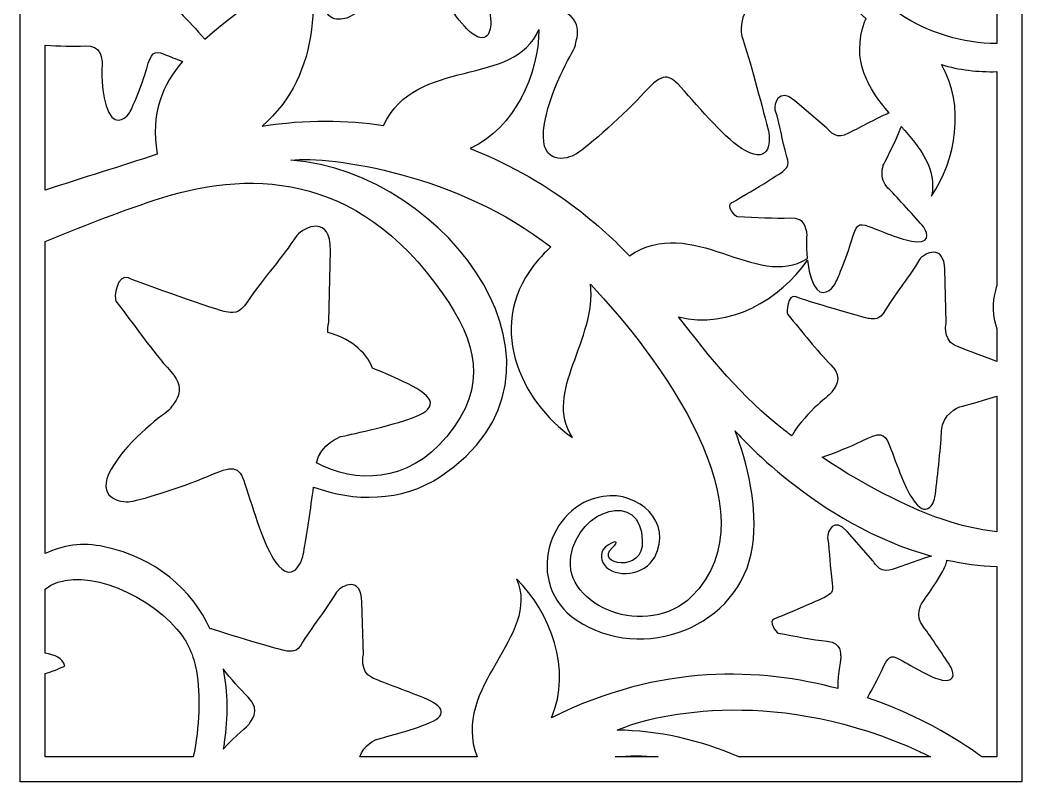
# Model space of a CAD drawing. Header units: centimetres. Extents: x -27 to -19.1, y -9 to 9.
# Drawn here: x -27 to -19.1, y -9 to -3 of the extents above; entities that cross this region are included whole.
import ezdxf

# ---------------------------------------------------------------- set-up
doc = ezdxf.new("R2010")
doc.units = ezdxf.units.CM
doc.header["$MEASUREMENT"] = 0
doc.layers.add('layer 1', color=7, linetype='Continuous')

msp = doc.modelspace()

# ---------------------------------------------------------------- linework, layer by layer
at = {"layer": 'layer 1', "color": 250}
for points, knots in [([(-26.99914, -9.00021), (-26.99914, -9.00021), (-19.10401, -9.00021), (-19.10401, -9.00021), (-19.10401, -9.00021), (-19.10401, -9.00021), (-19.10401, 9.00069), (-19.10401, 9.00069), (-19.10401, 9.00069), (-19.10401, 9.00069), (-26.99914, 9.00069), (-26.99914, 9.00069), (-26.99914, 9.00069), (-26.99914, 9.00069), (-26.99914, -9.00021), (-26.99914, -9.00021)], [0, 0, 0, 0, 0.2, 0.2, 0.2, 0.2, 0.4, 0.4, 0.4, 0.4, 0.6, 0.6, 0.6, 0.6, 1, 1, 1, 1]), ([(-19.30139, -3.18339), (-19.30139, -3.18339), (-19.30139, -1.91637), (-19.30139, -1.91637), (-19.30139, -1.91637), (-19.30139, -1.91637), (-19.30404, -1.90781), (-19.30404, -1.90781), (-19.30404, -1.90781), (-19.30871, -1.89252), (-19.31268, -1.87732), (-19.316, -1.86226), (-19.316, -1.86226), (-19.3309, -1.87339), (-19.35636, -1.87781), (-19.39718, -1.87029), (-19.39718, -1.87029), (-19.49701, -1.85191), (-19.66249, -1.75024), (-19.78622, -1.68088), (-19.78622, -1.68088), (-19.87423, -1.63156), (-19.89533, -1.6541), (-19.95306, -1.78275), (-19.95306, -1.78275), (-20.01317, -1.9167), (-20.13286, -2.12189), (-20.1632, -2.15158), (-20.1632, -2.15158), (-20.20838, -2.19578), (-20.31734, -2.24956), (-20.34759, -2.05455), (-20.34759, -2.05455), (-20.37784, -1.85954), (-20.32083, -1.67061), (-20.32833, -1.65255), (-20.32833, -1.65255), (-20.33584, -1.63449), (-20.31412, -1.52607), (-20.45371, -1.51404), (-20.45371, -1.51404), (-20.56371, -1.50457), (-20.68259, -1.48022), (-20.80499, -1.45698), (-20.80499, -1.45698), (-20.80392, -1.59808), (-20.79435, -1.73069), (-20.77337, -1.84709), (-20.77337, -1.84709), (-20.74696, -1.99369), (-20.70493, -2.12977), (-20.65016, -2.25471), (-20.65016, -2.25471), (-20.63872, -2.26632), (-20.63245, -2.27989), (-20.63165, -2.29557), (-20.63165, -2.29557), (-20.36698, -2.85852), (-19.83707, -3.18151), (-19.30139, -3.18339)], [0, 0, 0, 0, 0.0625, 0.0625, 0.0625, 0.0625, 0.125, 0.125, 0.125, 0.125, 0.1875, 0.1875, 0.1875, 0.1875, 0.25, 0.25, 0.25, 0.25, 0.3125, 0.3125, 0.3125, 0.3125, 0.375, 0.375, 0.375, 0.375, 0.4375, 0.4375, 0.4375, 0.4375, 0.5, 0.5, 0.5, 0.5, 0.5625, 0.5625, 0.5625, 0.5625, 0.625, 0.625, 0.625, 0.625, 0.6875, 0.6875, 0.6875, 0.6875, 0.75, 0.75, 0.75, 0.75, 0.8125, 0.8125, 0.8125, 0.8125, 0.875, 0.875, 0.875, 0.875, 1, 1, 1, 1]), ([(-20.79479, -4.87725), (-21.19742, -5.13044), (-21.70662, -4.51922), (-22.19743, -4.85615), (-22.19743, -4.85615), (-22.33282, -4.70856), (-22.76962, -4.27548), (-23.45115, -4.01017), (-23.45115, -4.01017), (-23.09772, -3.8431), (-22.91457, -3.42984), (-22.91011, -3.07084), (-22.91011, -3.07084), (-23.10162, -3.53439), (-23.88327, -3.28213), (-24.13418, -3.82814), (-24.13418, -3.82814), (-24.42538, -3.78485), (-24.74504, -3.77964), (-25.0906, -3.83253), (-25.0906, -3.83253), (-24.62743, -3.4359), (-24.60788, -2.73513), (-24.82239, -2.23747), (-24.82239, -2.23747), (-24.81087, -2.65483), (-25.21857, -2.86347), (-25.54338, -3.147), (-25.54338, -3.147), (-25.60911, -3.07373), (-25.6796, -2.99677), (-25.7143, -2.96394), (-25.7143, -2.96394), (-25.78934, -2.89296), (-25.75102, -2.78368), (-25.75102, -2.78368), (-25.75102, -2.78368), (-25.75102, -2.78368), (-25.65753, -2.60563), (-25.61279, -2.48838), (-25.61279, -2.48838), (-25.55872, -2.34671), (-25.61384, -2.32771), (-25.74459, -2.38861), (-25.74459, -2.38861), (-25.85105, -2.43821), (-26.0047, -2.52426), (-26.05751, -2.54473), (-26.05751, -2.54473), (-26.13798, -2.57591), (-26.19834, -2.48799), (-26.19834, -2.48799), (-26.19834, -2.48799), (-26.19834, -2.48799), (-26.34835, -2.35973), (-26.34835, -2.35973), (-26.34835, -2.35973), (-25.91197, -2.40616), (-25.42927, -2.32585), (-24.93112, -2.01228), (-24.93112, -2.01228), (-24.86455, -1.97037), (-24.80349, -1.92187), (-24.7478, -1.86773), (-24.7478, -1.86773), (-24.6242, -1.96325), (-24.50541, -2.0586), (-24.3881, -2.13169), (-24.3881, -2.13169), (-24.2436, -2.22172), (-24.32693, -2.32714), (-24.32876, -2.35083), (-24.32876, -2.35083), (-24.33059, -2.37453), (-24.49655, -2.54764), (-24.57139, -2.77548), (-24.57139, -2.77548), (-24.64623, -3.00332), (-24.49857, -3.0052), (-24.42528, -2.98226), (-24.42528, -2.98226), (-24.37603, -2.96685), (-24.13324, -2.81071), (-23.99425, -2.69885), (-23.99425, -2.69885), (-23.86077, -2.5914), (-23.82549, -2.57862), (-23.75742, -2.68059), (-23.75742, -2.68059), (-23.66169, -2.82395), (-23.53861, -3.02533), (-23.44067, -3.10031), (-23.44067, -3.10031), (-23.30279, -3.20585), (-23.2837, -3.05842), (-23.291, -2.99273), (-23.291, -2.99273), (-23.30261, -2.88836), (-23.3218, -2.72102), (-23.33911, -2.59581), (-23.33911, -2.59581), (-23.13346, -2.71029), (-22.93575, -2.82959), (-22.74582, -2.91269), (-22.74582, -2.91269), (-22.5344, -3.00517), (-22.62555, -3.16285), (-22.62337, -3.19498), (-22.62337, -3.19498), (-22.62121, -3.22712), (-22.80992, -3.49175), (-22.86573, -3.81195), (-22.86573, -3.81195), (-22.92153, -4.13215), (-22.72313, -4.10579), (-22.62932, -4.0607), (-22.62932, -4.0607), (-22.5663, -4.0304), (-22.27121, -3.77353), (-22.10668, -3.59631), (-22.10668, -3.59631), (-21.94868, -3.42611), (-21.90387, -3.40207), (-21.79262, -3.5255), (-21.79262, -3.5255), (-21.63621, -3.69905), (-21.43175, -3.94506), (-21.28573, -4.02646), (-21.28573, -4.02646), (-21.08018, -4.14106), (-21.0834, -3.9396), (-21.10605, -3.85292), (-21.10605, -3.85292), (-21.15786, -3.65455), (-21.25642, -3.28404), (-21.30214, -3.15718), (-21.30214, -3.15718), (-21.36575, -2.98068), (-21.21419, -2.83479), (-21.21419, -2.83479), (-21.21419, -2.83479), (-21.21419, -2.83479), (-20.92881, -2.63102), (-20.7588, -2.47839), (-20.7588, -2.47839), (-20.65126, -2.65801), (-20.51121, -2.83034), (-20.33091, -2.98868), (-20.33091, -2.98868), (-20.33533, -2.99363), (-20.3389, -2.99968), (-20.34151, -3.00698), (-20.34151, -3.00698), (-20.45423, -3.32153), (-20.31494, -3.53582), (-20.15043, -3.72862), (-20.15043, -3.72862), (-20.16277, -3.73328), (-20.17603, -3.73897), (-20.19017, -3.74556), (-20.19017, -3.74556), (-20.29663, -3.79515), (-20.45029, -3.88121), (-20.50309, -3.90168), (-20.50309, -3.90168), (-20.58357, -3.93286), (-20.64392, -3.84493), (-20.64392, -3.84493), (-20.64392, -3.84493), (-20.64392, -3.84493), (-20.89458, -3.63063), (-20.89458, -3.63063), (-20.89458, -3.63063), (-21.01929, -3.52401), (-21.05714, -3.6524), (-21.04749, -3.70713), (-21.04749, -3.70713), (-21.00858, -3.83202), (-20.99707, -3.93084), (-20.95666, -4.07558), (-20.95666, -4.07558), (-20.92909, -4.14996), (-20.96446, -4.16679), (-20.98221, -4.18555), (-20.98221, -4.18555), (-20.99995, -4.20431), (-21.33993, -4.40987), (-21.39056, -4.43575), (-21.39056, -4.43575), (-21.4412, -4.46163), (-21.36207, -4.548), (-21.34435, -4.54854), (-21.34435, -4.54854), (-21.19969, -4.55304), (-21.05698, -4.56572), (-20.93013, -4.55874), (-20.93013, -4.55874), (-20.80327, -4.55177), (-20.80897, -4.65188), (-20.79993, -4.66714), (-20.79993, -4.66714), (-20.79364, -4.67775), (-20.80487, -4.76654), (-20.79479, -4.87725)], [0, 0, 0, 0, 0.0192308, 0.0192308, 0.0192308, 0.0192308, 0.0384615, 0.0384615, 0.0384615, 0.0384615, 0.0576923, 0.0576923, 0.0576923, 0.0576923, 0.0769231, 0.0769231, 0.0769231, 0.0769231, 0.0961538, 0.0961538, 0.0961538, 0.0961538, 0.1153846, 0.1153846, 0.1153846, 0.1153846, 0.1346154, 0.1346154, 0.1346154, 0.1346154, 0.1538462, 0.1538462, 0.1538462, 0.1538462, 0.1730769, 0.1730769, 0.1730769, 0.1730769, 0.1923077, 0.1923077, 0.1923077, 0.1923077, 0.2115385, 0.2115385, 0.2115385, 0.2115385, 0.2307692, 0.2307692, 0.2307692, 0.2307692, 0.25, 0.25, 0.25, 0.25, 0.2692308, 0.2692308, 0.2692308, 0.2692308, 0.2884615, 0.2884615, 0.2884615, 0.2884615, 0.3076923, 0.3076923, 0.3076923, 0.3076923, 0.3269231, 0.3269231, 0.3269231, 0.3269231, 0.3461538, 0.3461538, 0.3461538, 0.3461538, 0.3653846, 0.3653846, 0.3653846, 0.3653846, 0.3846154, 0.3846154, 0.3846154, 0.3846154, 0.4038462, 0.4038462, 0.4038462, 0.4038462, 0.4230769, 0.4230769, 0.4230769, 0.4230769, 0.4423077, 0.4423077, 0.4423077, 0.4423077, 0.4615385, 0.4615385, 0.4615385, 0.4615385, 0.4807692, 0.4807692, 0.4807692, 0.4807692, 0.5, 0.5, 0.5, 0.5, 0.5192308, 0.5192308, 0.5192308, 0.5192308, 0.5384615, 0.5384615, 0.5384615, 0.5384615, 0.5576923, 0.5576923, 0.5576923, 0.5576923, 0.5769231, 0.5769231, 0.5769231, 0.5769231, 0.5961538, 0.5961538, 0.5961538, 0.5961538, 0.6153846, 0.6153846, 0.6153846, 0.6153846, 0.6346154, 0.6346154, 0.6346154, 0.6346154, 0.6538462, 0.6538462, 0.6538462, 0.6538462, 0.6730769, 0.6730769, 0.6730769, 0.6730769, 0.6923077, 0.6923077, 0.6923077, 0.6923077, 0.7115385, 0.7115385, 0.7115385, 0.7115385, 0.7307692, 0.7307692, 0.7307692, 0.7307692, 0.75, 0.75, 0.75, 0.75, 0.7692308, 0.7692308, 0.7692308, 0.7692308, 0.7884615, 0.7884615, 0.7884615, 0.7884615, 0.8076923, 0.8076923, 0.8076923, 0.8076923, 0.8269231, 0.8269231, 0.8269231, 0.8269231, 0.8461538, 0.8461538, 0.8461538, 0.8461538, 0.8653846, 0.8653846, 0.8653846, 0.8653846, 0.8846154, 0.8846154, 0.8846154, 0.8846154, 0.9038462, 0.9038462, 0.9038462, 0.9038462, 0.9230769, 0.9230769, 0.9230769, 0.9230769, 0.9423077, 0.9423077, 0.9423077, 0.9423077, 0.9615385, 0.9615385, 0.9615385, 0.9615385, 1, 1, 1, 1]), ([(-26.80176, -3.19557), (-26.80176, -3.19557), (-26.80176, -4.33814), (-26.80176, -4.33814), (-26.80176, -4.33814), (-26.50892, -4.24208), (-26.20717, -4.14994), (-25.9187, -4.05462), (-25.9187, -4.05462), (-25.91895, -4.05341), (-25.91922, -4.05221), (-25.91942, -4.05096), (-25.91942, -4.05096), (-25.97222, -3.73199), (-25.87507, -3.50671), (-25.71991, -3.32324), (-25.71991, -3.32324), (-25.76989, -3.30415), (-25.8198, -3.28379), (-25.86404, -3.26663), (-25.86404, -3.26663), (-25.94934, -3.23354), (-25.96541, -3.25647), (-26.00086, -3.37932), (-26.00086, -3.37932), (-26.03777, -3.50724), (-26.11911, -3.70667), (-26.14258, -3.7372), (-26.14258, -3.7372), (-26.17751, -3.78263), (-26.26849, -3.84479), (-26.32047, -3.67355), (-26.32047, -3.67355), (-26.37244, -3.50233), (-26.34531, -3.32545), (-26.35436, -3.31019), (-26.35436, -3.31019), (-26.3634, -3.29494), (-26.35769, -3.19483), (-26.48454, -3.2018), (-26.48454, -3.2018), (-26.5829, -3.20721), (-26.69081, -3.20082), (-26.80176, -3.19557)], [0, 0, 0, 0, 0.0833333, 0.0833333, 0.0833333, 0.0833333, 0.1666667, 0.1666667, 0.1666667, 0.1666667, 0.25, 0.25, 0.25, 0.25, 0.3333333, 0.3333333, 0.3333333, 0.3333333, 0.4166667, 0.4166667, 0.4166667, 0.4166667, 0.5, 0.5, 0.5, 0.5, 0.5833333, 0.5833333, 0.5833333, 0.5833333, 0.6666667, 0.6666667, 0.6666667, 0.6666667, 0.75, 0.75, 0.75, 0.75, 0.8333333, 0.8333333, 0.8333333, 0.8333333, 1, 1, 1, 1]), ([(-19.30139, -5.68887), (-19.30139, -5.68887), (-19.30139, -5.4296), (-19.30139, -5.4296), (-19.30139, -5.4296), (-19.3375, -5.33313), (-19.34216, -5.22455), (-19.31104, -5.11914), (-19.31104, -5.11914), (-19.30803, -5.10895), (-19.30466, -5.09914), (-19.30139, -5.08922), (-19.30139, -5.08922), (-19.30139, -5.08922), (-19.30139, -3.40411), (-19.30139, -3.40411), (-19.30139, -3.40411), (-19.45309, -3.40818), (-19.60061, -3.39091), (-19.73922, -3.34901), (-19.73922, -3.34901), (-19.54777, -3.67166), (-19.62591, -4.09844), (-19.81658, -4.38502), (-19.81658, -4.38502), (-19.77113, -4.16933), (-19.90593, -4.00582), (-20.0553, -3.83701), (-20.0553, -3.83701), (-20.05629, -3.83974), (-20.05729, -3.8425), (-20.05837, -3.84533), (-20.05837, -3.84533), (-20.10312, -3.96257), (-20.19661, -4.14062), (-20.19661, -4.14062), (-20.19661, -4.14062), (-20.19661, -4.14062), (-20.23492, -4.2499), (-20.15989, -4.32088), (-20.15989, -4.32088), (-20.10595, -4.3719), (-19.96562, -4.52958), (-19.89094, -4.61423), (-19.89094, -4.61423), (-19.85833, -4.65122), (-19.80677, -4.74945), (-19.93623, -4.7441), (-19.93623, -4.7441), (-20.0282, -4.74031), (-20.1897, -4.67009), (-20.30963, -4.62357), (-20.30963, -4.62357), (-20.39492, -4.59048), (-20.41098, -4.61341), (-20.44643, -4.73626), (-20.44643, -4.73626), (-20.48335, -4.86418), (-20.5647, -5.06362), (-20.58816, -5.09414), (-20.58816, -5.09414), (-20.62309, -5.13957), (-20.71407, -5.20173), (-20.76605, -5.0305), (-20.76605, -5.0305), (-20.78049, -4.98292), (-20.78884, -4.9349), (-20.79354, -4.89003), (-20.79354, -4.89003), (-21.00676, -5.19595), (-21.41016, -5.43941), (-21.81014, -5.33506), (-21.81014, -5.33506), (-21.55939, -5.65863), (-21.32558, -5.95939), (-20.96667, -6.23651), (-20.96667, -6.23651), (-20.95069, -6.24885), (-20.9345, -6.26115), (-20.91814, -6.27345), (-20.91814, -6.27345), (-20.91646, -6.27056), (-20.91473, -6.26763), (-20.91294, -6.26465), (-20.91294, -6.26465), (-20.79661, -6.07164), (-20.60831, -5.94785), (-20.60165, -5.92652), (-20.60165, -5.92652), (-20.59501, -5.9052), (-20.49657, -5.82611), (-20.61007, -5.71335), (-20.61007, -5.71335), (-20.72357, -5.60058), (-20.83206, -5.45641), (-20.94986, -5.31733), (-20.94986, -5.31733), (-20.96429, -5.30029), (-20.95024, -5.15345), (-20.88333, -5.17898), (-20.88333, -5.17898), (-20.81642, -5.20452), (-20.33746, -5.34914), (-20.30494, -5.34991), (-20.30494, -5.34991), (-20.27243, -5.35069), (-20.22685, -5.36958), (-20.18055, -5.28107), (-20.18055, -5.28107), (-20.07924, -5.12121), (-19.99653, -5.02711), (-19.91254, -4.88539), (-19.91254, -4.88539), (-19.86947, -4.83021), (-19.71748, -4.75734), (-19.71203, -4.96389), (-19.71203, -4.96389), (-19.71203, -4.96389), (-19.70107, -5.37907), (-19.70107, -5.37907), (-19.70107, -5.37907), (-19.70107, -5.37907), (-19.73243, -5.50966), (-19.63539, -5.55862), (-19.63539, -5.55862), (-19.5827, -5.58522), (-19.42976, -5.63855), (-19.30139, -5.68887)], [0, 0, 0, 0, 0.030303, 0.030303, 0.030303, 0.030303, 0.0606061, 0.0606061, 0.0606061, 0.0606061, 0.0909091, 0.0909091, 0.0909091, 0.0909091, 0.1212121, 0.1212121, 0.1212121, 0.1212121, 0.1515152, 0.1515152, 0.1515152, 0.1515152, 0.1818182, 0.1818182, 0.1818182, 0.1818182, 0.2121212, 0.2121212, 0.2121212, 0.2121212, 0.2424242, 0.2424242, 0.2424242, 0.2424242, 0.2727273, 0.2727273, 0.2727273, 0.2727273, 0.3030303, 0.3030303, 0.3030303, 0.3030303, 0.3333333, 0.3333333, 0.3333333, 0.3333333, 0.3636364, 0.3636364, 0.3636364, 0.3636364, 0.3939394, 0.3939394, 0.3939394, 0.3939394, 0.4242424, 0.4242424, 0.4242424, 0.4242424, 0.4545455, 0.4545455, 0.4545455, 0.4545455, 0.4848485, 0.4848485, 0.4848485, 0.4848485, 0.5151515, 0.5151515, 0.5151515, 0.5151515, 0.5454545, 0.5454545, 0.5454545, 0.5454545, 0.5757576, 0.5757576, 0.5757576, 0.5757576, 0.6060606, 0.6060606, 0.6060606, 0.6060606, 0.6363636, 0.6363636, 0.6363636, 0.6363636, 0.6666667, 0.6666667, 0.6666667, 0.6666667, 0.6969697, 0.6969697, 0.6969697, 0.6969697, 0.7272727, 0.7272727, 0.7272727, 0.7272727, 0.7575758, 0.7575758, 0.7575758, 0.7575758, 0.7878788, 0.7878788, 0.7878788, 0.7878788, 0.8181818, 0.8181818, 0.8181818, 0.8181818, 0.8484848, 0.8484848, 0.8484848, 0.8484848, 0.8787879, 0.8787879, 0.8787879, 0.8787879, 0.9090909, 0.9090909, 0.9090909, 0.9090909, 0.9393939, 0.9393939, 0.9393939, 0.9393939, 1, 1, 1, 1]), ([(-24.3226, -8.80283), (-24.3226, -8.80283), (-23.39773, -8.80283), (-23.39773, -8.80283), (-23.39773, -8.80283), (-23.61121, -8.24384), (-22.88849, -7.85942), (-23.0872, -7.39979), (-23.0872, -7.39979), (-22.8207, -7.6652), (-22.64811, -8.11281), (-22.81055, -8.4949), (-22.81055, -8.4949), (-21.9535, -8.06359), (-21.15746, -8.10294), (-20.5556, -8.26487), (-20.5556, -8.26487), (-20.55796, -8.13356), (-20.52627, -8.02304), (-20.53153, -8.01038), (-20.53153, -8.01038), (-20.53798, -7.99487), (-20.51933, -7.90177), (-20.63918, -7.89145), (-20.63918, -7.89145), (-20.75903, -7.88112), (-20.89115, -7.85026), (-21.02616, -7.82682), (-21.02616, -7.82682), (-21.04271, -7.82396), (-21.10541, -7.73246), (-21.0545, -7.71494), (-21.0545, -7.71494), (-21.00359, -7.6974), (-20.65753, -7.54988), (-20.6384, -7.53464), (-20.6384, -7.53464), (-20.61927, -7.51942), (-20.58386, -7.50834), (-20.59983, -7.43494), (-20.59983, -7.43494), (-20.61848, -7.29387), (-20.61614, -7.19971), (-20.63601, -7.07745), (-20.63601, -7.07745), (-20.63778, -7.02485), (-20.58524, -6.90952), (-20.48249, -7.02604), (-20.48249, -7.02604), (-20.48249, -7.02604), (-20.27597, -7.26028), (-20.27597, -7.26028), (-20.27597, -7.26028), (-20.27597, -7.26028), (-20.23108, -7.35074), (-20.1515, -7.3322), (-20.1515, -7.3322), (-20.09927, -7.32002), (-19.94377, -7.25977), (-19.83737, -7.22743), (-19.83737, -7.22743), (-19.83022, -7.22525), (-19.82335, -7.22327), (-19.81668, -7.22149), (-19.81668, -7.22149), (-20.73132, -6.9686), (-21.36487, -6.23405), (-21.36487, -6.23405), (-21.36487, -6.23405), (-21.26721, -6.48733), (-21.18239, -6.83652), (-21.22728, -7.1458), (-21.22728, -7.1458), (-21.31919, -7.77931), (-22.09746, -8.07511), (-22.61628, -7.72349), (-22.61628, -7.72349), (-23.0301, -7.44303), (-22.84267, -6.8162), (-22.40397, -6.75005), (-22.40397, -6.75005), (-22.12258, -6.70764), (-21.85292, -6.95485), (-21.99811, -7.22831), (-21.99811, -7.22831), (-22.07465, -7.37245), (-22.3107, -7.40339), (-22.39735, -7.2868), (-22.39735, -7.2868), (-22.42711, -7.24678), (-22.43335, -7.16662), (-22.3631, -7.13232), (-22.3631, -7.13232), (-22.30991, -7.09851), (-22.26946, -7.09822), (-22.33284, -7.15576), (-22.33284, -7.15576), (-22.47485, -7.2847), (-22.08092, -7.36379), (-22.09557, -7.09849), (-22.09557, -7.09849), (-22.10349, -6.69792), (-22.5987, -6.84813), (-22.65888, -7.22045), (-22.65888, -7.22045), (-22.72302, -7.61714), (-22.05268, -7.88159), (-21.70703, -7.53916), (-21.70703, -7.53916), (-21.03559, -6.87397), (-21.98074, -5.63333), (-22.50448, -5.07835), (-22.50448, -5.07835), (-22.44801, -5.51185), (-22.88114, -5.93061), (-22.64629, -6.28665), (-22.64629, -6.28665), (-23.05207, -6.00406), (-23.35303, -5.3831), (-22.91113, -4.88267), (-22.91113, -4.88267), (-22.88672, -4.85502), (-22.85321, -4.81704), (-22.81774, -4.78513), (-22.81774, -4.78513), (-23.53528, -4.21807), (-24.54374, -4.06542), (-24.86401, -4.10046), (-24.86401, -4.10046), (-23.62023, -4.19627), (-22.45835, -5.7799), (-23.68532, -6.59394), (-23.68532, -6.59394), (-23.99152, -6.79709), (-24.37275, -6.79318), (-24.6859, -6.67673), (-24.6859, -6.67673), (-24.70719, -6.83679), (-24.74189, -7.05567), (-24.76378, -7.19067), (-24.76378, -7.19067), (-24.7772, -7.27335), (-24.85062, -7.44686), (-24.98307, -7.27113), (-24.98307, -7.27113), (-25.07718, -7.1463), (-25.159, -6.85862), (-25.22713, -6.65105), (-25.22713, -6.65105), (-25.27559, -6.50343), (-25.32301, -6.50703), (-25.52248, -6.59285), (-25.52248, -6.59285), (-25.7302, -6.6822), (-26.07968, -6.79029), (-26.14504, -6.79236), (-26.14504, -6.79236), (-26.24232, -6.79547), (-26.42195, -6.74298), (-26.25315, -6.49025), (-26.25315, -6.49025), (-26.08435, -6.23752), (-25.8229, -6.08258), (-25.8126, -6.05427), (-25.8126, -6.05427), (-25.80232, -6.02596), (-25.66474, -5.92559), (-25.81056, -5.76656), (-25.81056, -5.76656), (-25.95639, -5.60752), (-26.09351, -5.4065), (-26.24347, -5.21175), (-26.24347, -5.21175), (-26.26183, -5.18789), (-26.2337, -4.99095), (-26.14518, -5.02955), (-26.14518, -5.02955), (-26.05664, -5.06813), (-25.42047, -5.29301), (-25.37672, -5.29609), (-25.37672, -5.29609), (-25.33296, -5.29918), (-25.27275, -5.32749), (-25.20482, -5.21116), (-25.20482, -5.21116), (-25.05831, -5.00215), (-24.94099, -4.88058), (-24.81895, -4.69492), (-24.81895, -4.69492), (-24.75748, -4.62329), (-24.54814, -4.53465), (-24.55375, -4.81325), (-24.55375, -4.81325), (-24.55375, -4.81325), (-24.56503, -5.37323), (-24.56503, -5.37323), (-24.56503, -5.37323), (-24.56503, -5.37323), (-24.57595, -5.41098), (-24.57474, -5.4586), (-24.57474, -5.4586), (-24.41194, -5.49786), (-24.27338, -5.60625), (-24.22046, -5.73974), (-24.22046, -5.73974), (-24.12664, -5.77995), (-24.02627, -5.8232), (-23.94569, -5.86189), (-23.94569, -5.86189), (-23.72487, -5.96792), (-23.69042, -6.06076), (-23.93468, -6.14241), (-23.93468, -6.14241), (-24.13681, -6.20999), (-24.4713, -6.27909), (-24.4713, -6.27909), (-24.4713, -6.27909), (-24.4713, -6.27909), (-24.63155, -6.3376), (-24.66351, -6.48703), (-24.66351, -6.48703), (-24.36117, -6.64599), (-23.94578, -6.65371), (-23.63584, -6.27863), (-23.63584, -6.27863), (-23.30276, -5.87554), (-23.40573, -5.5297), (-23.66732, -5.15392), (-23.66732, -5.15392), (-24.35241, -4.16972), (-25.22254, -4.17865), (-25.94113, -4.41695), (-25.94113, -4.41695), (-26.24048, -4.51623), (-26.52554, -4.6291), (-26.80176, -4.7426), (-26.80176, -4.7426), (-26.80176, -4.7426), (-26.80176, -7.20088), (-26.80176, -7.20088), (-26.80176, -7.20088), (-26.6665, -7.13592), (-26.50843, -7.10938), (-26.33503, -7.14742), (-26.33503, -7.14742), (-25.92395, -7.2376), (-25.64877, -7.48086), (-25.50067, -7.79636), (-25.50067, -7.79636), (-25.49336, -7.79408), (-25.48511, -7.79431), (-25.47584, -7.79785), (-25.47584, -7.79785), (-25.40893, -7.82339), (-24.92996, -7.96801), (-24.89745, -7.96878), (-24.89745, -7.96878), (-24.86494, -7.96956), (-24.81935, -7.98844), (-24.77305, -7.89994), (-24.77305, -7.89994), (-24.67175, -7.74007), (-24.58904, -7.64598), (-24.50505, -7.50426), (-24.50505, -7.50426), (-24.46198, -7.44908), (-24.30999, -7.37621), (-24.30454, -7.58276), (-24.30454, -7.58276), (-24.30454, -7.58276), (-24.29358, -7.99793), (-24.29358, -7.99793), (-24.29358, -7.99793), (-24.29358, -7.99793), (-24.32493, -8.12853), (-24.2279, -8.17749), (-24.2279, -8.17749), (-24.16422, -8.20962), (-23.95415, -8.28076), (-23.81798, -8.33851), (-23.81798, -8.33851), (-23.65076, -8.40943), (-23.62205, -8.47701), (-23.80015, -8.54592), (-23.80015, -8.54592), (-23.94753, -8.60294), (-24.19291, -8.66566), (-24.19291, -8.66566), (-24.19291, -8.66566), (-24.19291, -8.66566), (-24.29321, -8.70766), (-24.3226, -8.80283)], [0, 0, 0, 0, 0.0135135, 0.0135135, 0.0135135, 0.0135135, 0.027027, 0.027027, 0.027027, 0.027027, 0.0405405, 0.0405405, 0.0405405, 0.0405405, 0.0540541, 0.0540541, 0.0540541, 0.0540541, 0.0675676, 0.0675676, 0.0675676, 0.0675676, 0.0810811, 0.0810811, 0.0810811, 0.0810811, 0.0945946, 0.0945946, 0.0945946, 0.0945946, 0.1081081, 0.1081081, 0.1081081, 0.1081081, 0.1216216, 0.1216216, 0.1216216, 0.1216216, 0.1351351, 0.1351351, 0.1351351, 0.1351351, 0.1486486, 0.1486486, 0.1486486, 0.1486486, 0.1621622, 0.1621622, 0.1621622, 0.1621622, 0.1756757, 0.1756757, 0.1756757, 0.1756757, 0.1891892, 0.1891892, 0.1891892, 0.1891892, 0.2027027, 0.2027027, 0.2027027, 0.2027027, 0.2162162, 0.2162162, 0.2162162, 0.2162162, 0.2297297, 0.2297297, 0.2297297, 0.2297297, 0.2432432, 0.2432432, 0.2432432, 0.2432432, 0.2567568, 0.2567568, 0.2567568, 0.2567568, 0.2702703, 0.2702703, 0.2702703, 0.2702703, 0.2837838, 0.2837838, 0.2837838, 0.2837838, 0.2972973, 0.2972973, 0.2972973, 0.2972973, 0.3108108, 0.3108108, 0.3108108, 0.3108108, 0.3243243, 0.3243243, 0.3243243, 0.3243243, 0.3378378, 0.3378378, 0.3378378, 0.3378378, 0.3513514, 0.3513514, 0.3513514, 0.3513514, 0.3648649, 0.3648649, 0.3648649, 0.3648649, 0.3783784, 0.3783784, 0.3783784, 0.3783784, 0.3918919, 0.3918919, 0.3918919, 0.3918919, 0.4054054, 0.4054054, 0.4054054, 0.4054054, 0.4189189, 0.4189189, 0.4189189, 0.4189189, 0.4324324, 0.4324324, 0.4324324, 0.4324324, 0.4459459, 0.4459459, 0.4459459, 0.4459459, 0.4594595, 0.4594595, 0.4594595, 0.4594595, 0.472973, 0.472973, 0.472973, 0.472973, 0.4864865, 0.4864865, 0.4864865, 0.4864865, 0.5, 0.5, 0.5, 0.5, 0.5135135, 0.5135135, 0.5135135, 0.5135135, 0.527027, 0.527027, 0.527027, 0.527027, 0.5405405, 0.5405405, 0.5405405, 0.5405405, 0.5540541, 0.5540541, 0.5540541, 0.5540541, 0.5675676, 0.5675676, 0.5675676, 0.5675676, 0.5810811, 0.5810811, 0.5810811, 0.5810811, 0.5945946, 0.5945946, 0.5945946, 0.5945946, 0.6081081, 0.6081081, 0.6081081, 0.6081081, 0.6216216, 0.6216216, 0.6216216, 0.6216216, 0.6351351, 0.6351351, 0.6351351, 0.6351351, 0.6486486, 0.6486486, 0.6486486, 0.6486486, 0.6621622, 0.6621622, 0.6621622, 0.6621622, 0.6756757, 0.6756757, 0.6756757, 0.6756757, 0.6891892, 0.6891892, 0.6891892, 0.6891892, 0.7027027, 0.7027027, 0.7027027, 0.7027027, 0.7162162, 0.7162162, 0.7162162, 0.7162162, 0.7297297, 0.7297297, 0.7297297, 0.7297297, 0.7432432, 0.7432432, 0.7432432, 0.7432432, 0.7567568, 0.7567568, 0.7567568, 0.7567568, 0.7702703, 0.7702703, 0.7702703, 0.7702703, 0.7837838, 0.7837838, 0.7837838, 0.7837838, 0.7972973, 0.7972973, 0.7972973, 0.7972973, 0.8108108, 0.8108108, 0.8108108, 0.8108108, 0.8243243, 0.8243243, 0.8243243, 0.8243243, 0.8378378, 0.8378378, 0.8378378, 0.8378378, 0.8513514, 0.8513514, 0.8513514, 0.8513514, 0.8648649, 0.8648649, 0.8648649, 0.8648649, 0.8783784, 0.8783784, 0.8783784, 0.8783784, 0.8918919, 0.8918919, 0.8918919, 0.8918919, 0.9054054, 0.9054054, 0.9054054, 0.9054054, 0.9189189, 0.9189189, 0.9189189, 0.9189189, 0.9324324, 0.9324324, 0.9324324, 0.9324324, 0.9459459, 0.9459459, 0.9459459, 0.9459459, 0.9594595, 0.9594595, 0.9594595, 0.9594595, 0.972973, 0.972973, 0.972973, 0.972973, 1, 1, 1, 1]), ([(-19.30139, -7.02926), (-19.30139, -7.02926), (-19.30139, -5.9602), (-19.30139, -5.9602), (-19.30139, -5.9602), (-19.44055, -6.00595), (-19.6004, -6.04679), (-19.6004, -6.04679), (-19.6004, -6.04679), (-19.6004, -6.04679), (-19.73493, -6.10311), (-19.73804, -6.23315), (-19.73804, -6.23315), (-19.74027, -6.32663), (-19.7694, -6.59085), (-19.7856, -6.73208), (-19.7856, -6.73208), (-19.79269, -6.79378), (-19.84109, -6.92484), (-19.94525, -6.79924), (-19.94525, -6.79924), (-20.01926, -6.71003), (-20.08979, -6.49977), (-20.14742, -6.34837), (-20.14742, -6.34837), (-20.1884, -6.24069), (-20.2234, -6.245), (-20.36819, -6.31545), (-20.36819, -6.31545), (-20.4568, -6.35855), (-20.58146, -6.40812), (-20.679, -6.44245), (-20.679, -6.44245), (-20.32412, -6.67859), (-19.92386, -6.88404), (-19.60083, -6.97193), (-19.60083, -6.97193), (-19.4995, -6.9995), (-19.39948, -7.01835), (-19.30139, -7.02926)], [0, 0, 0, 0, 0.0909091, 0.0909091, 0.0909091, 0.0909091, 0.1818182, 0.1818182, 0.1818182, 0.1818182, 0.2727273, 0.2727273, 0.2727273, 0.2727273, 0.3636364, 0.3636364, 0.3636364, 0.3636364, 0.4545455, 0.4545455, 0.4545455, 0.4545455, 0.5454545, 0.5454545, 0.5454545, 0.5454545, 0.6363636, 0.6363636, 0.6363636, 0.6363636, 0.7272727, 0.7272727, 0.7272727, 0.7272727, 0.8181818, 0.8181818, 0.8181818, 0.8181818, 1, 1, 1, 1]), ([(-19.42111, -8.80283), (-19.42111, -8.80283), (-19.30139, -8.80283), (-19.30139, -8.80283), (-19.30139, -8.80283), (-19.30139, -8.80283), (-19.30139, -7.30397), (-19.30139, -7.30397), (-19.30139, -7.30397), (-19.43705, -7.2983), (-19.56874, -7.27987), (-19.69557, -7.25167), (-19.69557, -7.25167), (-19.6961, -7.27223), (-19.70625, -7.30084), (-19.72707, -7.33847), (-19.72707, -7.33847), (-19.78461, -7.44245), (-19.89591, -7.59695), (-19.89591, -7.59695), (-19.89591, -7.59695), (-19.89591, -7.59695), (-19.94637, -7.69431), (-19.88545, -7.77083), (-19.88545, -7.77083), (-19.84166, -7.82583), (-19.73106, -7.9923), (-19.67231, -8.0816), (-19.67231, -8.0816), (-19.64664, -8.12061), (-19.61137, -8.21956), (-19.73203, -8.19733), (-19.73203, -8.19733), (-19.81774, -8.18154), (-19.95982, -8.09426), (-20.06607, -8.0347), (-20.06607, -8.0347), (-20.14164, -7.99235), (-20.15974, -8.01171), (-20.20931, -8.12216), (-20.20931, -8.12216), (-20.23832, -8.1868), (-20.2835, -8.27076), (-20.32213, -8.33643), (-20.32213, -8.33643), (-19.78409, -8.5221), (-19.45149, -8.78075), (-19.45149, -8.78075), (-19.45149, -8.78075), (-19.44153, -8.78788), (-19.4314, -8.79527), (-19.42111, -8.80283)], [0, 0, 0, 0, 0.0714286, 0.0714286, 0.0714286, 0.0714286, 0.1428571, 0.1428571, 0.1428571, 0.1428571, 0.2142857, 0.2142857, 0.2142857, 0.2142857, 0.2857143, 0.2857143, 0.2857143, 0.2857143, 0.3571429, 0.3571429, 0.3571429, 0.3571429, 0.4285714, 0.4285714, 0.4285714, 0.4285714, 0.5, 0.5, 0.5, 0.5, 0.5714286, 0.5714286, 0.5714286, 0.5714286, 0.6428571, 0.6428571, 0.6428571, 0.6428571, 0.7142857, 0.7142857, 0.7142857, 0.7142857, 0.7857143, 0.7857143, 0.7857143, 0.7857143, 0.8571429, 0.8571429, 0.8571429, 0.8571429, 1, 1, 1, 1]), ([(-26.80176, -8.80283), (-26.80176, -8.80283), (-25.63433, -8.80283), (-25.63433, -8.80283), (-25.63433, -8.80283), (-25.58345, -8.5617), (-25.57731, -8.31848), (-25.60921, -8.12575), (-25.60921, -8.12575), (-25.62892, -8.00661), (-25.67734, -7.894), (-25.76257, -7.79551), (-25.76257, -7.79551), (-26.03604, -7.4795), (-26.57243, -7.28942), (-26.80176, -7.48205), (-26.80176, -7.48205), (-26.80176, -7.48205), (-26.80176, -7.98523), (-26.80176, -7.98523), (-26.80176, -7.98523), (-26.72737, -8.0006), (-26.6597, -8.02198), (-26.64679, -8.08696), (-26.64679, -8.08696), (-26.70251, -8.11229), (-26.75399, -8.13194), (-26.80176, -8.14688), (-26.80176, -8.14688), (-26.80176, -8.14688), (-26.80176, -8.80283), (-26.80176, -8.80283)], [0, 0, 0, 0, 0.1111111, 0.1111111, 0.1111111, 0.1111111, 0.2222222, 0.2222222, 0.2222222, 0.2222222, 0.3333333, 0.3333333, 0.3333333, 0.3333333, 0.4444444, 0.4444444, 0.4444444, 0.4444444, 0.5555556, 0.5555556, 0.5555556, 0.5555556, 0.6666667, 0.6666667, 0.6666667, 0.6666667, 0.7777778, 0.7777778, 0.7777778, 0.7777778, 1, 1, 1, 1]), ([(-25.39854, -8.74082), (-25.39561, -8.72302), (-25.39255, -8.70551), (-25.38981, -8.6873), (-25.38981, -8.6873), (-25.36002, -8.48971), (-25.36268, -8.29346), (-25.39899, -8.10994), (-25.39899, -8.10994), (-25.33332, -8.18988), (-25.2688, -8.26641), (-25.20258, -8.33222), (-25.20258, -8.33222), (-25.08908, -8.44497), (-25.18752, -8.52407), (-25.19416, -8.54539), (-25.19416, -8.54539), (-25.19898, -8.56086), (-25.29936, -8.63023), (-25.39854, -8.74082)], [0, 0, 0, 0, 0.1666667, 0.1666667, 0.1666667, 0.1666667, 0.3333333, 0.3333333, 0.3333333, 0.3333333, 0.5, 0.5, 0.5, 0.5, 0.6666667, 0.6666667, 0.6666667, 0.6666667, 1, 1, 1, 1]), ([(-21.33611, -8.80283), (-21.33611, -8.80283), (-19.82572, -8.80283), (-19.82572, -8.80283), (-19.82572, -8.80283), (-19.85413, -8.78803), (-19.8815, -8.77442), (-19.90741, -8.7624), (-19.90741, -8.7624), (-21.00354, -8.25365), (-21.96996, -8.44965), (-22.294, -8.592), (-22.294, -8.592), (-21.97737, -8.59414), (-21.63913, -8.6689), (-21.33611, -8.80283)], [0, 0, 0, 0, 0.2, 0.2, 0.2, 0.2, 0.4, 0.4, 0.4, 0.4, 0.6, 0.6, 0.6, 0.6, 1, 1, 1, 1]), ([(-22.30975, -8.80283), (-22.30975, -8.80283), (-21.97197, -8.80283), (-21.97197, -8.80283), (-21.97197, -8.80283), (-22.08703, -8.79073), (-22.19974, -8.79148), (-22.30975, -8.80283)], [0, 0, 0, 0, 0.3333333, 0.3333333, 0.3333333, 0.3333333, 1, 1, 1, 1])]:
    msp.add_open_spline(points, degree=3, knots=knots, dxfattribs=at)

doc.saveas('drawing.dxf')
